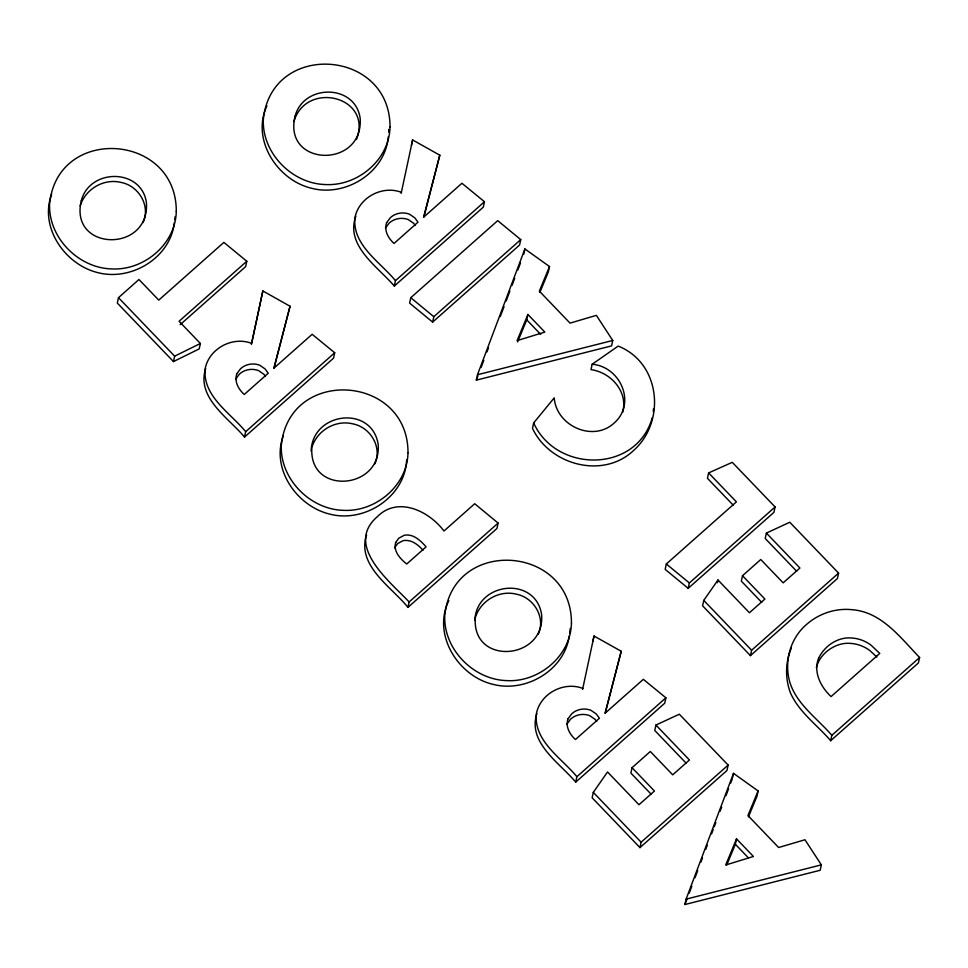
<?xml version="1.0" encoding="UTF-8"?>
<svg xmlns="http://www.w3.org/2000/svg" width="968" height="968" viewBox="0 0 968 968"><rect width="100%" height="100%" fill="white"/><g stroke="black" fill="none" stroke-linecap="round" stroke-linejoin="round"><path stroke-width="1.45" d="M653.364 411.739L653.4 408.932M622.739 412.162C628.184 391.58 610.905 372.402 591 369.631L592.174 364.222L618.201 346.096C660.636 362.879 666.069 421.588 633.604 450.483C603.04 479.462 549.764 465.112 532.485 428.34L533.658 422.943L554.228 397.86C556.249 425.896 593.118 442.57 614.123 423.064C636.557 403.45 620.633 366.727 592.174 364.222M174.337 222.64C170.513 257.657 131.515 281.277 98.131 272.71C65.231 264.905 39.059 227.48 51.655 194.217M174.724 219.688L175.111 216.735M388.277 136.803C385.337 172.51 345.77 197.085 311.877 188.349C277.417 180.351 250.99 139.682 266.926 105.851M406.645 459.643C405.289 496.644 364.851 523.24 329.858 514.141C296.958 506.324 270.774 468.911 283.382 435.648M569.305 635.819C564.538 670.134 526.193 692.81 493.293 684.424C458.251 676.354 431.934 634.621 448.849 600.596M569.692 632.878L570.273 628.45M311.151 451.197C312.059 412.126 371.543 404.612 378.125 444.034C382.275 489.639 309.131 495.834 311.841 448.329M474.84 620.21C476.643 581.889 535.34 575.658 541.572 614.317C545.71 659.922 472.565 666.117 475.276 618.612M251.402 344.402L262.848 290.957L290.049 306.227L274.162 367.901M262.848 290.957L251.632 343.362C232.598 336.017 209.161 348.468 205.192 368.578C202.3 396.202 230.602 413.13 245.691 431.68L244.529 437.076C229.005 418.249 196.044 397.727 205.688 368.59M401.163 193.382L412.61 139.936L439.811 155.195L423.923 216.88M582.579 689.458L594.025 636.012L621.226 651.27L605.339 712.956M118.483 297.66L117.309 303.069L173.466 361.572L199.214 348.891L200.388 343.483L179.08 321.279L246.792 261.251L223.874 242.399L158.764 300.116L138.968 279.498L118.483 297.66L174.639 356.176L173.466 361.572M246.792 261.251L245.618 266.648L180.169 324.679M290.049 306.227L273.811 368.264L312.144 334.287L334.71 352.763L333.536 358.16L244.529 437.076M411.448 145.333L412.61 139.936M355.873 216.215C344.838 245.727 378.403 267.132 394.291 286.056L395.464 280.659L484.472 201.731L461.917 183.267L423.585 217.243L439.811 155.195M410.771 297.721L409.609 303.117L432.648 322.102L519.574 245.025L520.748 239.616L497.709 220.643L410.771 297.721L433.809 316.693L432.648 322.102M484.472 201.731L483.31 207.14L394.291 286.056M366.582 534.929C356.284 565.602 391.943 587.261 407.964 607.372L409.137 601.963L498.109 523.083L474.707 503.735L443.973 530.996C429.03 511.08 397.909 495.81 377.254 516.755C344.027 545.589 390.479 582.058 409.137 601.963M549.509 266.539L539.333 291.138L570.043 323.13L596.361 315.362L612.744 340.47L611.582 345.879L476.329 380.146L477.49 374.749L524.898 248.957L549.509 266.539L548.336 271.947L539.854 292.445M523.736 254.354L524.898 248.957M517.626 341.885L526.761 319.876L527.923 314.479L544.827 332.084L517.094 340.615L527.923 314.479M498.109 523.083L496.935 528.492L407.964 607.372M592.864 641.409L594.025 636.012M536.877 713.634C527.221 742.783 560.194 763.304 575.706 782.132L576.88 776.723L665.899 697.807L643.333 679.33L605 713.319L621.226 651.27M655.917 725.056L689.446 759.989L672.712 774.836L650.315 751.495L632.043 767.685L654.441 791.025L638.977 804.735L607.529 771.968L593.299 792.369L592.138 797.765L639.969 847.617L726.968 770.492L728.142 765.083L679.318 714.215L655.917 725.056L654.743 730.465L686.239 763.28M708.624 472.916L736.406 501.86L666.335 563.981L665.161 569.378L688.2 588.35L773.928 512.35L775.09 506.954L732.268 462.329L708.624 472.916L707.451 478.313L733.175 505.114M632.043 767.685L630.882 773.093L651.234 794.305M688.2 588.35L689.373 582.954L775.09 506.954M665.899 697.807L664.726 703.216L575.706 782.132M639.969 847.617L641.143 842.208L728.142 765.083M766.378 533.078L799.907 568.022L783.16 582.857L760.763 559.516L742.504 575.718L764.901 599.047L749.438 612.756L717.99 579.989L703.76 600.39L702.587 605.799L750.43 655.639L837.429 578.513L838.59 573.104L789.779 522.248L766.378 533.078L765.204 538.486L796.7 571.301M717.397 582.688L717.99 579.989M742.504 575.718L741.331 581.115L761.695 602.326M758.101 790.941L747.925 815.528L778.635 847.52L804.965 839.752L821.348 864.872L820.174 870.268L684.92 904.535L686.094 899.139L733.502 773.347L758.101 790.941L756.94 796.337L748.458 816.835M750.43 655.639L751.604 650.242L838.59 573.104M732.631 777.401L733.502 773.347M726.799 864.908L735.353 844.265L736.527 838.869L753.431 856.474L725.685 865.005L736.527 838.869M791.376 648.124C785.29 662.124 785.06 678.253 790.311 692.543C798.83 712.158 817.125 724.85 830.677 740.714L831.839 735.305L919.6 657.502C900.53 637.803 881.606 611.752 851.707 609.659C835.202 608.013 818.638 613.7 806.284 624.687C791.63 637.295 785.23 657.417 788.448 676.305C792.84 701.764 816.109 717.01 831.839 735.305M919.6 657.502L918.426 662.911L830.677 740.714M816.363 667.581C819.545 654.913 831.597 645.293 844.35 643.478A34.993 33.553 12.2 0 1 869.857 650.556L876.875 657.042M143.034 222.543C150.863 205.785 138.569 185.674 121.012 182.42C103.745 178.172 85.341 189.062 80.162 205.954M356.418 139.537C373.285 96.401 305.985 80.078 293.909 121.593M374.761 463.974C382.59 447.204 370.296 427.106 352.739 423.839C335.472 419.604 317.056 430.482 311.877 447.385M538.208 634.258C546.037 617.487 533.731 597.389 516.174 594.122C498.907 589.887 480.503 600.765 475.324 617.669M476.329 380.146L477.926 375.911M481.12 367.429L483.782 360.362M486.977 351.88L488.574 347.645M500.299 316.548L504.026 306.65M506.155 301L509.882 291.102M512.011 285.451L514.673 278.385M517.88 269.903L520.542 262.836M684.92 904.535L687.05 898.885M689.18 893.234L691.854 886.168M695.048 877.686L697.71 870.619M700.905 862.137L702.502 857.902M705.696 849.42L707.293 845.185M711.565 833.871L713.162 829.636M714.227 826.805L715.824 822.57M720.083 811.257L721.68 807.022M725.94 795.708L728.601 788.642M730.731 782.991L732.34 778.756M652.299 417.607C636.714 473.219 556.261 473.231 533.658 422.943M394.545 547.876L397.618 543.617L403.111 540.64C411.194 539.2 417.994 544.536 423.004 550.26M235.672 379.129L239.374 374.132A18.356 17.593 12.2 0 1 258.541 370.599L263.925 374.326L265.498 376.467M385.433 228.109L389.148 223.112A18.356 17.593 12.2 0 1 408.302 219.579L413.687 223.305L415.26 225.447M566.849 724.185L570.563 719.188A18.356 17.593 12.2 0 1 589.73 715.654L595.102 719.381L596.675 721.523M245.691 431.68L334.71 352.763M433.809 316.693L520.748 239.616M174.639 356.176L200.388 343.483M477.49 374.749L612.744 340.47M686.094 899.139L821.348 864.872M401.405 192.342C382.36 184.997 358.934 197.436 354.954 217.558C352.062 245.182 380.376 262.11 395.464 280.659M582.821 688.417C563.775 681.073 540.35 693.511 536.381 713.634C533.477 741.258 561.791 758.186 576.88 776.723M666.335 563.981L689.373 582.954M526.761 319.876L540.676 334.384M703.76 600.39L751.604 650.242M735.353 844.265L748.288 857.745M593.299 792.369L641.143 842.208M388.664 129.397L388.858 132.374M395.706 542.479C393.069 551.409 400.365 558.875 406.705 564.029L426.089 546.847C420.523 540.592 413.445 533.574 404.285 535.231L398.78 538.22L395.706 542.479M176.285 211.339C175.656 244.263 143.796 270.725 111.61 268.91C78.42 268.015 48.473 237.717 49.574 204.272C56.979 124.932 176.503 132.931 176.285 211.339M390.019 126.977C389.402 159.901 357.543 186.364 325.345 184.549C292.167 183.654 262.219 153.355 263.308 119.911C270.725 40.571 390.249 48.557 390.019 126.977M408 452.758C407.371 485.682 375.524 512.157 343.325 510.33C310.147 509.434 280.2 479.148 281.289 445.691C288.706 366.364 408.218 374.35 408 452.758M571.447 623.053C570.817 655.965 538.958 682.44 506.772 680.613C473.594 679.717 443.634 649.431 444.736 615.987C452.153 536.647 571.664 544.633 571.447 623.053M236.833 373.733C234.087 381.561 238.503 389.317 244.263 394.472L268.233 373.212L265.087 368.929L259.702 365.202A18.356 17.593 12.2 0 0 240.548 368.735L236.833 373.733M386.607 222.713C383.848 230.541 388.277 238.297 394.024 243.452L417.994 222.192L414.861 217.897L409.476 214.182A18.356 17.593 12.2 0 0 390.31 217.715L386.607 222.713M568.022 718.788C565.264 726.617 569.692 734.373 575.44 739.528L599.422 718.268L596.276 713.973L590.891 710.258A18.356 17.593 12.2 0 0 571.737 713.791L568.022 718.788M81.324 200.558C68.873 251.523 149.955 253.241 146.41 202.602C141.618 168.275 89.951 167.96 81.324 200.558M295.071 116.196C282.62 167.149 363.702 168.88 360.156 118.241C355.365 83.913 303.686 83.587 295.071 116.196M818.589 658.276C813.035 672.179 820.876 687.086 831.076 696.585L879.755 653.424L871.019 645.148A34.993 33.553 12.2 0 0 845.524 638.081C833.823 639.606 823.635 647.774 818.589 658.276"/></g></svg>
